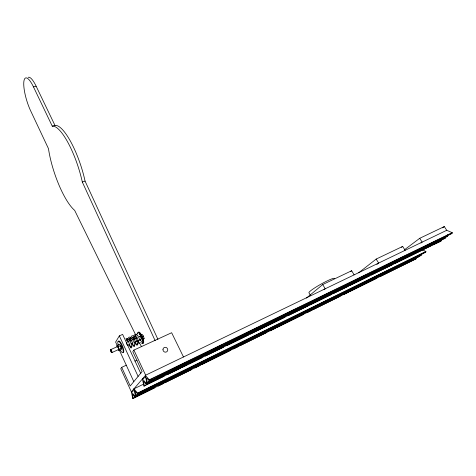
<?xml version="1.0" encoding="UTF-8"?>
<svg xmlns="http://www.w3.org/2000/svg" width="476" height="476" viewBox="0 0 476 476"><rect width="100%" height="100%" fill="white"/><g stroke="black" fill="none" stroke-linecap="round" stroke-linejoin="round"><path stroke-width="0.71" d="M424.812 248.032L445.304 238.262L445.5 237.435L146.203 383.234L142.336 378.831L145.686 377.212M446.708 236.429L447.529 236.56L447.732 234.727M416.78 250.4L451.992 233.496L452.2 232.657L446.726 230.301L444.304 226.576L419.719 238.303L404.386 249.852M127.699 341.209L127.729 339.989M129.18 340.864L129.234 338.704L129.198 339.096M183.486 356.982L171.64 332.73L133.917 350.068L145.644 375.195L131.34 391.873L134.857 396.068L134.928 396.889L132.441 394.241L133.179 398.68L132.703 398.281L131.358 391.849L120.749 368.68L121.701 367.341L126.342 365.169M130.62 338.65L130.948 341.042M132.072 338.882L132.108 337.46M133.47 337.323L133.804 339.739M133.946 388.832L137.528 393.093L137.6 393.932L135.047 391.26L135.791 395.782L135.303 395.383L133.946 388.832L143.288 384.287M134.94 338.317L135 336.223L134.851 336.586L135.66 335.764L134.863 335.877L136.19 336.532L137.51 338.484L139.099 343.327L139.212 342.851M146.203 383.234L146.269 384.126L143.514 381.377L144.276 385.744L144.258 386.197L143.972 386.06L142.336 378.831M145.317 375.35L149.285 379.8L149.345 380.711L146.519 377.944L147.262 382.859L146.727 382.454L145.317 375.35L446.726 230.301M127.758 338.775L129.204 336.99C132.875 337.877 135.023 342.982 134.672 346.427L133.464 346.248L131.787 343.375M116.9 346.82L117.036 345.499L119.506 344.386L120.624 345.612L121.606 348.176L121.457 349.491L118.988 350.616L118.244 349.783M118.988 350.616L119.131 349.301L118.149 346.736L117.036 345.499M130.65 337.425L131.834 335.919L132.596 335.717L134.28 336.544L135.94 339.031M121.136 348.349L121.13 347.647M136.368 344.071L136.225 344.529L134.625 339.727L133.363 337.871L132.066 337.228L132.477 337.282M133.506 336.08L134.762 334.586M133.554 345.296L133.369 345.755L131.727 341.048L130.317 338.936L130.531 339.18L129.252 338.537L129.674 338.555M415.84 259.176L415.988 257.498M397.912 266.572L419.886 255.755L419.719 256.522L419.291 256.516M422.753 250.013L425.865 251.489L425.687 252.268L410.586 259.48M441.157 239.44L440.96 241.237L432.482 245.164M130.739 346.57L130.501 347.01L128.794 342.387L127.407 340.298L127.675 340.489L126.408 339.852M136.35 334.711L137.665 333.248M140.783 373.464L122.629 334.402L119.345 335.866L115.62 342.042L117.471 346.064M133.917 350.068L132.816 351.627L142.098 371.554L130.216 385.965L121.701 367.341M143.609 339.233L144.127 338.507L143.395 336.056L142.151 334.342L140.842 334.931M142.193 342.893L142.824 342.024L142.508 339.578L139.849 333.956L138.855 333.712M126.336 340.322L127.157 339.483L126.836 339.805M125.92 338.668L126.67 338.305C130.007 339.674 132.328 344.404 131.703 347.795L130.829 347.897L128.889 344.672M306.455 298.065L322.746 284.529L351.663 270.743L354.096 274.866M324.043 289.705L325.179 288.783L322.746 284.529M350.52 271.659L351.663 270.743M358.666 272.784L376.195 259.057L402.684 246.425L405.112 250.328M376.861 264.43L378.628 263.073L376.195 259.057M401.512 247.324L402.684 246.425M420.957 243.01L422.141 242.129L419.719 238.303M442.543 227.879L444.304 226.576M111.89 352.567L118.578 349.533C119.262 348.854 117.251 345.338 117.37 347.343M134.666 396.752L149.327 389.529M150.66 388.868L153.992 387.226M157.33 385.584L162.661 382.96M163.994 382.299L183.992 372.446M187.324 370.804L192.655 368.18M193.988 367.526L220.65 354.388M223.982 352.746L250.65 339.608M253.982 337.966L259.313 335.336M260.646 334.682L287.308 321.544M290.64 319.902L317.302 306.764M318.634 306.11L353.965 288.706M355.298 288.045L383.959 273.926M385.292 273.266L418.618 256.85M300.552 315.517L301.885 314.856M133.185 398.269L416.012 258.765M132.917 398.543L154.908 387.696M158.234 386.054L163.565 383.424M164.898 382.763L191.548 369.614M194.88 367.972L200.212 365.342M201.544 364.687L230.194 350.55M233.526 348.908L238.857 346.278M240.19 345.624L266.84 332.474M270.172 330.832L275.497 328.202M276.83 327.542L303.48 314.392M306.812 312.75L312.143 310.12M313.476 309.465L340.126 296.316M343.458 294.674L348.789 292.044M350.122 291.383L376.772 278.24M380.104 276.592L415.417 259.17M137.528 393.093L425.865 251.489M137.612 393.503L425.865 251.846M137.326 393.795L145.989 389.535M147.322 388.88L152.659 386.262M153.992 385.608L173.984 375.778M177.316 374.136L182.647 371.518M183.98 370.863L203.978 361.034M207.31 359.398L212.641 356.774M213.974 356.119L233.966 346.29M237.298 344.654L265.959 330.57M267.292 329.916L289.283 319.104M290.616 318.45L295.947 315.826M297.28 315.172L317.278 305.342M320.61 303.706L325.941 301.082M327.274 300.427L347.266 290.604M350.604 288.962L379.259 274.878M380.592 274.224L409.253 260.134M135.803 395.366L421.879 254.583L421.706 254.999L420.962 254.85M135.523 395.645L146.846 390.076M150.178 388.434L155.503 385.81M156.836 385.155L176.822 375.32M180.148 373.684L206.792 360.57M210.124 358.928L238.768 344.832M240.094 344.172L247.425 340.566M248.758 339.912L270.737 329.094M272.07 328.44L277.395 325.816M278.728 325.162L300.707 314.338M302.04 313.684L307.371 311.06M308.704 310.406L337.341 296.31M338.674 295.65L367.317 281.554M368.65 280.899L397.293 266.804M398.62 266.144L421.272 254.999M134.857 396.068L363.283 283.619M365.943 282.31L395.247 267.881M134.94 396.472L419.892 256.106M147.286 382.401L447.732 236.108M146.971 382.728L156.324 378.17M159.668 376.546L175.037 369.055M176.376 368.406L181.719 365.8M183.058 365.151L194.422 359.618M197.76 357.988L213.135 350.503M214.468 349.854L219.817 347.248M221.15 346.599L232.514 341.066M235.858 339.436L249.222 332.926M252.566 331.296L272.611 321.532M273.95 320.883L287.314 314.374M288.652 313.72L310.709 302.98M312.042 302.331L323.406 296.798M326.75 295.168L342.119 287.683M343.458 287.028L363.503 277.264M364.842 276.615L380.211 269.13M381.55 268.476L401.601 258.712M402.934 258.057L446.375 236.905M146.293 383.668L445.5 237.81M146.644 383.668L153.98 380.092M157.318 378.462L170.658 371.958M173.996 370.334L194.006 360.576M197.338 358.946L210.684 352.442M212.016 351.794L234.031 341.06M235.364 340.405L248.704 333.902M252.042 332.278L274.057 321.544M275.39 320.889L288.73 314.386M292.068 312.762L328.755 294.87M330.088 294.222L368.781 275.354M370.114 274.706L385.453 267.22M386.792 266.572L423.479 248.68M131.34 391.873L134.696 390.225M144.276 385.744L441.157 240.791M143.972 386.06L164.006 376.278M167.344 374.648L180.701 368.127M182.04 367.472L187.383 364.86M188.716 364.211L202.074 357.684M205.412 356.054L223.446 347.248M226.784 345.618L248.823 334.854M250.156 334.206L284.886 317.242M288.224 315.612L308.258 305.83M309.596 305.175L331.635 294.412M332.968 293.763L348.331 286.26M349.664 285.606L369.703 275.824M371.036 275.17L393.075 264.406M394.414 263.752L431.143 245.818M149.285 379.8L452.2 232.657M149.369 380.247L452.2 233.038M149.047 380.58L151.047 379.604M156.39 377.01L169.742 370.518M171.08 369.87L186.437 362.403M187.77 361.748L207.804 352.014M211.142 350.39L222.488 344.868M225.826 343.244L239.184 336.752M242.522 335.128L257.879 327.661M259.212 327.012L295.935 309.156M297.268 308.507L310.62 302.016M313.964 300.392L327.315 293.9M328.648 293.252L344.005 285.784M345.344 285.136L367.377 274.42M368.71 273.771L382.061 267.28M383.4 266.631L396.752 260.134M400.09 258.516L415.447 251.048M134.964 361.135L136.951 360.207M119.131 349.301L121.606 348.176M127.639 345.415L129.615 344.517M130.936 343.916L132.911 343.017M134.232 342.417L140.825 339.424M142.818 339.102L144.127 338.507M110.759 349.604L117.447 346.582M126.515 342.482L128.496 341.589M129.811 340.995L137.07 337.716M138.385 337.121L140.366 336.223M118.149 346.736L120.624 345.612M142.086 336.651L143.395 336.056M135.791 335.152L74.655 210.35A45.398 12.239 71.5 0 1 48.481 148.667L30.684 110.902A22.11 5.605 72.9 0 1 23.86 81.586A22.11 5.605 72.9 0 1 33.475 86.9L52.271 126.176A45.398 12.239 71.5 0 1 82.306 181.999L85.061 181.094L157.949 339.406M52.271 126.176L54.966 125.402A45.315 12.37 71.5 0 1 85.061 181.094M33.475 86.9L36.146 86.216L54.966 125.402M440.163 241.1L440.49 241.249M135.559 334.479L137.225 335.282M140.045 342.464L140.45 342.708M137.231 343.803L137.618 344.1M141.747 341.679L140.14 339.882M139.51 334.509L139.968 334.92M134.416 345.13L134.756 345.475M131.608 346.468L131.906 346.849M120.208 345.647L120.38 345.873A1.684 0.428 67.9 0 0 120.202 345.576M139.278 343.767L137.516 340.828M310.388 295.34L308.93 292.752A14.643 1.607 -29.3 0 1 321.098 284.077A14.643 1.607 -29.3 0 1 334.485 278.478M134.654 342.095L136.368 344.993L137.618 345.029L137.856 343.981L135.91 338.966M140.039 343.827L141.348 346.498M119.345 335.866L138.105 376.397M82.306 181.999L155.152 340.691M119.321 350.086L133.81 381.603M138.825 337.657L140.045 340.483M120.743 346.528L121.035 347.29M141.128 336.847L141.771 338.591M136.279 337.24L136.648 338.436M126.366 343.131A6.17 1.607 67.8 0 1 126.997 344.624M110.688 350.366A1.589 0.387 68 0 1 111.092 349.86A1.589 0.387 68 0 1 111.997 352.026A1.589 0.387 68 0 1 111.438 352.151M111.075 351.49A1.589 0.387 68 0 1 110.92 351.11M118.34 345.558A6.194 1.571 67.9 0 1 119.411 341.893A6.194 1.571 67.9 0 1 123.219 350.949A6.194 1.571 67.9 0 1 120.16 349.896M118.316 341.768A6.194 1.577 67.9 0 1 122.076 345.088A6.194 1.577 67.9 0 1 123.242 352.454M141.134 339.257A1.66 0.464 67.6 0 1 140.64 339.263M139.617 336.835A1.66 0.464 67.6 0 1 140.123 336.574M140.319 336.818A1.66 0.464 67.6 0 1 140.712 337.508M141.015 338.311A1.66 0.464 67.6 0 1 141.146 339.007M137.6 334.051A6.105 1.714 67.6 0 1 139.861 333.456A6.105 1.714 67.6 0 1 143.103 341.048A6.105 1.714 67.6 0 1 141.39 342.91M138.123 336.627A6.105 1.714 67.6 0 1 137.772 335.247M138.153 332.867A6.105 1.714 67.6 0 1 142.413 336.764A6.105 1.714 67.6 0 1 142.574 343.196M120.589 346.153A1.684 0.428 67.9 0 1 121.082 347.349M121.178 347.73A1.684 0.428 67.9 0 1 121.172 348.456M28.161 77.32A22.075 5.67 73 0 1 36.146 86.216M110.509 350.538A1.446 0.351 68 0 0 111.598 352.537A1.446 0.351 68 0 0 111.146 350.509A1.446 0.351 68 0 0 110.509 350.538M162.97 349.497A2.463 2.362 58 0 0 166.433 351.954A2.463 2.362 58 0 0 166.677 347.754A2.463 2.362 58 0 0 162.97 349.497"/></g></svg>
